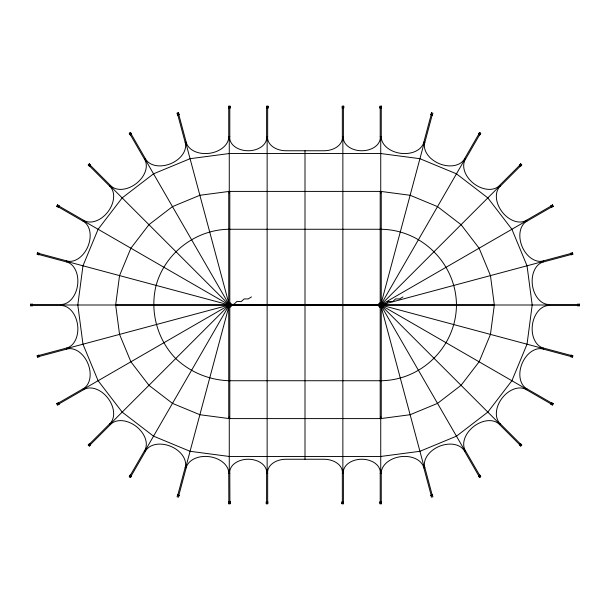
<?xml version="1.0" encoding="UTF-8"?>
<svg xmlns="http://www.w3.org/2000/svg" width="610" height="610" viewBox="0 0 610 610"><rect width="100%" height="100%" fill="white"/><g stroke="black" fill="none" stroke-linecap="round" stroke-linejoin="round"><path stroke-width="0.91" d="M381.258 501.9L381.258 473.497L380.198 473.497A18.475 13.069 0 0 0 361.799 459.246A18.475 13.069 0 0 0 343.392 473.497L342.332 473.497A18.475 13.069 0 0 0 323.933 459.246L286.067 459.246A18.475 13.069 0 0 0 267.668 473.497L266.608 473.497A18.475 13.069 0 0 0 248.201 459.246A18.475 13.069 0 0 0 229.802 473.497L228.742 473.429A21.518 15.151 7.5 0 0 209.299 456.669A21.518 15.151 7.5 0 0 186.187 467.824L185.165 467.557A21.518 15.151 22.5 0 0 170.724 446.337A21.518 15.151 22.5 0 0 145.508 451.125L144.6 450.599A21.518 15.151 37.5 0 0 136.137 426.367A21.518 15.151 37.5 0 0 110.54 424.468L109.8 423.729A21.518 15.151 52.5 0 0 107.901 398.124A21.518 15.151 52.5 0 0 83.669 389.668L83.143 388.761A21.518 15.151 67.5 0 0 87.931 363.545A21.518 15.151 67.5 0 0 66.711 349.103L66.444 348.081A21.518 15.151 82.5 0 0 77.6 324.97A21.518 15.151 82.5 0 0 60.84 305.526L60.84 304.474A21.518 15.151 -82.5 0 0 77.6 285.03A21.518 15.151 -82.5 0 0 66.444 261.911L66.711 260.897A21.518 15.151 -67.5 0 0 87.931 246.455A21.518 15.151 -67.5 0 0 83.143 221.239L83.669 220.324A21.518 15.151 -52.5 0 0 107.901 211.868A21.518 15.151 -52.5 0 0 109.8 186.271L110.54 185.531A21.518 15.151 -37.5 0 0 136.137 183.633A21.518 15.151 -37.5 0 0 144.6 159.393L145.508 158.867A21.518 15.151 -22.5 0 0 170.724 163.663A21.518 15.151 -22.5 0 0 185.165 142.443L186.187 142.168A21.518 15.151 -7.5 0 0 209.299 153.323A21.518 15.151 -7.5 0 0 228.742 136.564L229.268 136.495L229.268 193.294M229.642 304.352L229.642 305.648M380.358 305.648L380.358 304.352M380.731 416.699L380.731 473.497L381.258 473.429A21.518 15.151 -7.5 0 1 400.701 456.669A21.518 15.151 -7.5 0 1 423.813 467.824L424.834 467.557A21.518 15.151 -22.5 0 1 439.276 446.337A21.518 15.151 -22.5 0 1 464.492 451.125L465.399 450.599A21.518 15.151 -37.5 0 1 473.863 426.367A21.518 15.151 -37.5 0 1 499.46 424.468L500.2 423.729A21.518 15.151 -52.5 0 1 502.099 398.124A21.518 15.151 -52.5 0 1 526.331 389.668L526.857 388.761A21.518 15.151 -67.5 0 1 522.068 363.545A21.518 15.151 -67.5 0 1 543.289 349.103L543.556 348.081A21.518 15.151 -82.5 0 1 532.4 324.97A21.518 15.151 -82.5 0 1 549.16 305.526L549.16 304.474A21.518 15.151 82.5 0 1 532.4 285.03A21.518 15.151 82.5 0 1 543.556 261.911L543.289 260.897A21.518 15.151 67.5 0 1 522.068 246.455A21.518 15.151 67.5 0 1 526.857 221.239L526.331 220.324A21.518 15.151 52.5 0 1 502.099 211.868A21.518 15.151 52.5 0 1 500.2 186.271L499.46 185.531A21.518 15.151 37.5 0 1 473.863 183.633A21.518 15.151 37.5 0 1 465.399 159.393L464.492 158.867A21.518 15.151 22.5 0 1 439.276 163.663A21.518 15.151 22.5 0 1 424.834 142.443L423.813 142.168A21.518 15.151 7.5 0 1 400.701 153.323A21.518 15.151 7.5 0 1 381.258 136.564L380.731 136.495L380.731 193.294M37.332 254.355L37.721 252.891M38.514 254.667L38.91 253.211M38.773 254.736L39.162 253.28M177.815 494.984L185.165 467.557L186.187 467.824L178.837 495.259M185.661 467.756L228.681 307.196L227.072 305.587L66.513 348.607M431.163 114.741L423.813 142.168L424.834 142.443L432.185 115.008M380.731 302.728L381.319 302.804L424.339 142.237M570.838 356.72L571.227 355.256M571.09 356.789L571.486 355.325M572.279 357.109L572.668 355.645M229.268 302.728L227.66 303.391L227.072 304.413L66.513 261.385M380.922 305.724L381.425 305L380.922 304.276M380.731 307.272L382.34 306.609L382.927 305.587L543.487 348.607M56.982 206.401L57.736 205.09M57.096 206.47L57.858 205.158M58.041 207.019L58.804 205.707M58.27 207.148L59.025 205.837M130.395 475.198L144.6 450.599L145.508 451.125L131.31 475.724M145.02 450.927L228.132 306.967A2.272 2.272 0 0 0 231.541 305A2.272 2.272 0 0 0 228.132 303.033L145.02 159.073M478.69 134.276L464.492 158.867L465.399 159.393L479.605 134.802M543.487 261.385L382.927 304.413L381.868 303.033L464.98 159.073M550.975 404.163L551.73 402.852M551.196 404.293L551.958 402.981M552.141 404.842L552.904 403.53M552.263 404.91L553.018 403.599M88.366 165.173L89.441 164.098M88.465 165.264L89.54 164.197M89.235 166.034L90.31 164.967M89.426 166.225L90.493 165.15M89.716 443.805L109.8 423.729L110.54 424.468L90.463 444.553M110.12 424.148L227.66 306.609M519.537 165.447L499.46 185.531L500.2 186.271L520.284 166.187M382.34 303.391L499.88 185.852M519.506 444.842L520.574 443.775M519.689 445.033L520.765 443.958M520.46 445.803L521.535 444.728M520.559 445.902L521.634 444.827M251.48 296.917L248.178 298.923L244.152 298.938L241.118 301.653L236.985 301.386L233.996 304.245L230.13 304.687M402.943 296.917L399.642 298.923L395.615 298.938L392.581 301.653L388.448 301.386L385.459 304.245L381.593 304.687M129.358 133.468L130.67 132.705M129.976 134.528L131.287 133.773M130.105 134.757L131.417 134.002M58.545 402.958L83.143 388.761L83.669 389.668L59.071 403.866M83.341 389.249L227.301 306.136M550.929 206.127L526.331 220.324L526.857 221.239L551.455 207.042M382.699 303.864L526.659 220.751M478.583 475.998L479.895 475.243M478.713 476.227L480.024 475.464M479.33 477.287L480.642 476.532M229.078 304.276L228.575 305L229.078 305.724M228.925 304.398L229.619 304.398M229.619 305.602L229.093 305.671M380.381 304.398L381.075 304.398M177.144 113.384L178.608 112.995M177.464 114.573L178.928 114.177M177.533 114.825L178.997 114.436M39.009 355.432L66.444 348.081L66.711 349.103L39.284 356.454M570.716 253.546L543.289 260.897L543.556 261.911L570.99 254.561M430.988 495.495L432.452 495.106M431.057 495.747L432.52 495.358M229.268 191.403L199.867 195.276L172.47 206.622L148.947 224.671L130.891 248.201L119.545 275.598L115.671 305L119.545 334.402L130.891 361.799L148.947 385.322L172.47 403.378L199.867 414.724L229.268 418.597M380.907 305.671L380.381 305.602M380.731 418.597L410.133 414.724L437.53 403.378L461.053 385.322L479.109 361.799L490.455 334.402L494.329 305L490.455 275.598L479.109 248.201L461.053 224.671L437.53 206.622L410.133 195.276L380.731 191.403M228.613 502.083L230.13 502.083M228.613 502.35L230.13 502.343M228.62 503.441L230.13 503.433M228.62 503.578L230.13 503.57M228.514 106.422L230.023 106.422M266.494 106.422L268.011 106.422M342.225 106.422L343.735 106.422M379.977 106.422L381.486 106.422M266.494 106.559L268.011 106.559M228.514 107.65L230.023 107.65M266.494 107.65L268.011 107.65M342.225 107.65L343.735 107.65M379.977 107.65L381.486 107.65M228.514 107.917L230.023 107.917M266.494 107.917L268.011 107.917M342.225 107.917L343.735 107.917M379.977 107.917L381.486 107.917M381.258 108.1L381.258 136.495L380.198 136.495A18.475 13.069 0 0 1 361.799 150.754A18.475 13.069 0 0 1 343.392 136.495L342.332 136.495A18.475 13.069 0 0 1 323.933 150.754L286.067 150.754A18.475 13.069 0 0 1 267.668 136.495L266.608 136.495A18.475 13.069 0 0 1 248.201 150.754A18.475 13.069 0 0 1 229.802 136.495L228.742 136.495L228.742 108.1M32.437 304.474L60.84 304.474L60.84 305.526L32.437 305.526M227.377 304.466L115.671 304.466L115.671 305.526L227.377 305.526M231.16 304.466L378.84 304.466M382.623 304.466L494.329 304.466L494.329 305.526L382.623 305.526M577.563 304.474L549.16 304.474L549.16 305.526L577.563 305.526M60.771 305L117.57 305M231.175 305L378.825 305M492.43 305L549.229 305M231.16 305.526L378.84 305.526M266.265 502.083L267.775 502.083M341.989 502.083L343.506 502.083M379.977 502.083L381.486 502.083M266.265 502.343L267.775 502.343M341.989 502.343L343.506 502.343M379.977 502.343L381.486 502.343M341.989 503.433L343.506 503.433M266.265 503.578L267.775 503.578M341.989 503.578L343.506 503.578M379.977 503.578L381.486 503.578M228.681 307.196L229.268 307.272M431.057 114.245L432.52 114.642M430.988 114.505L432.452 114.894M570.99 355.432L543.556 348.081L543.289 349.103L570.716 356.454M39.284 253.546L66.711 260.897L66.444 261.911L39.009 254.561M177.548 495.106L179.012 495.495M177.479 495.358L178.944 495.747M381.319 302.804L381.868 303.033M479.33 132.705L480.642 133.468M478.713 133.773L480.024 134.528M478.583 134.002L479.895 134.757M551.455 402.958L526.857 388.761L526.331 389.668L550.929 403.866M382.699 306.136L526.659 389.249M59.071 206.127L83.669 220.324L83.143 221.239L58.545 207.042M83.341 220.751L227.301 303.864M130.105 475.243L131.417 475.998M129.976 475.464L131.287 476.227M129.358 476.532L130.67 477.287M520.559 164.098L521.634 165.173M520.46 164.197L521.535 165.264M519.689 164.967L520.765 166.034M519.506 165.15L520.574 166.225M520.284 443.805L500.2 423.729L499.46 424.468L519.537 444.553M382.34 306.609L499.88 424.148M90.463 165.447L110.54 185.531L109.8 186.271L89.716 166.187M110.12 185.852L227.66 303.391M89.426 443.775L90.493 444.842M89.235 443.958L90.31 445.033M88.465 444.728L89.54 445.803M88.366 444.827L89.441 445.902M552.263 205.09L553.018 206.401M552.141 205.158L552.904 206.47M551.196 205.707L551.958 207.019M550.975 205.837L551.73 207.148M479.605 475.198L465.399 450.599L464.492 451.125L478.69 475.724M381.868 306.967L464.98 450.927M131.31 134.276L145.508 158.867L144.6 159.393L130.395 134.802M58.27 402.852L59.025 404.163M58.041 402.981L58.804 404.293M57.096 403.53L57.858 404.842M56.982 403.599L57.736 404.91M572.279 252.891L572.668 254.355M571.09 253.211L571.486 254.667M570.838 253.28L571.227 254.736M432.185 494.984L424.834 467.557L423.813 467.824L431.163 495.259M381.319 307.196L424.339 467.756M178.821 114.672L186.172 142.1L185.158 142.374L177.807 114.939M185.661 142.237L228.681 302.804M38.773 355.256L39.162 356.72M38.514 355.325L38.91 356.789M37.332 355.645L37.721 357.109M229.894 501.893L229.795 473.497L228.742 473.505L228.841 501.9M579.241 304.245L579.241 305.755M579.096 304.245L579.096 305.755M578.005 304.245L578.005 305.755M577.746 304.245L577.746 305.755M381.258 303.109L381.258 191.403L228.742 191.403L228.742 303.109M381.258 306.891L381.258 418.597L228.742 418.597L228.742 306.891M380.205 108.1L380.205 136.495M380.198 191.403L380.198 303.109M380.198 306.891L380.198 418.597M380.205 473.497L380.205 501.9M343.392 108.1L343.392 136.495M343.392 473.497L343.392 501.9M342.866 136.495L342.866 473.497M342.332 108.1L342.332 136.495M342.332 473.497L342.332 501.9M305 150.754L305 459.246M267.668 108.1L267.668 136.495M267.668 473.497L267.668 501.9M267.134 136.495L267.134 473.497M266.608 108.1L266.608 136.495M266.608 473.497L266.608 501.9M229.795 108.1L229.795 136.495M229.802 191.403L229.802 303.109M229.802 306.891L229.802 418.597M229.268 416.699L229.268 473.497M32.254 304.245L32.254 305.755M31.994 304.245L31.994 305.755M30.904 304.245L30.904 305.755M30.759 304.245L30.759 305.755M231.098 305.488A1.891 1.891 0 0 1 230.908 305.945M230.214 306.639A1.891 1.891 0 0 1 229.756 306.83M229.268 306.891A1.891 1.891 0 0 1 228.323 306.639M227.934 306.334A1.891 1.891 0 0 1 227.629 305.945M227.629 304.054A1.891 1.891 0 0 1 227.934 303.658M228.323 303.361A1.891 1.891 0 0 1 229.268 303.109M229.756 303.17A1.891 1.891 0 0 1 230.214 303.361M230.908 304.054A1.891 1.891 0 0 1 231.098 304.512M382.371 305.945A1.891 1.891 0 0 1 382.066 306.334M381.677 306.639A1.891 1.891 0 0 1 380.731 306.891M380.243 306.83A1.891 1.891 0 0 1 379.786 306.639M379.092 305.945A1.891 1.891 0 0 1 378.901 305.488M378.901 304.512A1.891 1.891 0 0 1 379.092 304.054M379.786 303.361A1.891 1.891 0 0 1 380.243 303.17M380.731 303.109A1.891 1.891 0 0 1 381.677 303.361M382.066 303.658A1.891 1.891 0 0 1 382.371 304.054M380.899 304.1A0.907 0.907 0 0 1 381.052 305.846M380.35 305.823A0.907 0.907 0 0 1 380.426 304.146M229.657 304.169A0.907 0.907 0 0 1 229.589 305.846M229.116 305.892A0.907 0.907 0 0 1 228.963 304.146M228.132 306.967A2.272 2.272 0 0 1 228.132 303.033M82.968 265.8L77.805 305L82.968 344.2L98.103 380.731L122.168 412.101L153.537 436.165L190.068 451.301L229.268 456.463L380.731 456.463L419.932 451.301L456.463 436.165L487.832 412.101L511.897 380.731L527.032 344.2L532.194 305L527.032 265.8L511.897 229.268L487.832 197.899L456.463 173.827L419.932 158.699L380.731 153.537L229.268 153.537L190.068 158.699L153.537 173.827L122.168 197.899L98.103 229.268L82.968 265.8M156.122 285.396C149.648 311.268 157.182 339.373 175.718 358.55C190.259 372.268 209.291 380.152 229.268 380.731L380.731 380.731C421.96 380.434 456.166 346.228 456.463 305C456.166 263.772 421.96 229.566 380.731 229.268L229.268 229.268C195.787 229.452 164.967 253.112 156.122 285.396M37.469 252.822L37.08 254.286L38.948 254.789L39.345 253.325L37.469 252.822M177.594 494.923L177.091 496.799L178.555 497.188L179.058 495.32L177.594 494.923M431.445 112.804L430.942 114.68L432.406 115.069L432.909 113.201L431.445 112.804M571.051 355.211L570.655 356.675L572.531 357.178L572.92 355.714L571.051 355.211M57.508 204.96L56.753 206.271L58.43 207.24L59.185 205.928L57.508 204.96M130.197 475.083L129.228 476.761L130.54 477.516L131.508 475.838L130.197 475.083M479.46 132.484L478.492 134.162L479.803 134.917L480.771 133.239L479.46 132.484M551.57 402.76L550.815 404.072L552.492 405.04L553.247 403.728L551.57 402.76M89.251 163.915L88.183 164.982L89.556 166.355L90.623 165.279L89.251 163.915M89.556 443.645L88.183 445.018L89.251 446.085L90.623 444.713L89.556 443.645M520.749 163.915L519.377 165.279L520.444 166.355L521.817 164.982L520.749 163.915M520.444 443.645L519.377 444.713L520.749 446.085L521.817 445.018L520.444 443.645M130.54 132.484L129.228 133.239L130.197 134.917L131.508 134.162L130.54 132.484M58.43 402.76L56.753 403.728L57.508 405.04L59.185 404.072L58.43 402.76M552.492 204.96L550.815 205.928L551.57 207.24L553.247 206.271L552.492 204.96M479.803 475.083L478.492 475.838L479.46 477.516L480.771 476.761L479.803 475.083M178.539 112.736L177.075 113.132L177.579 115L179.043 114.611L178.539 112.736M38.948 355.211L37.08 355.714L37.469 357.178L39.345 356.675L38.948 355.211M572.531 252.822L570.655 253.325L571.051 254.789L572.92 254.286L572.531 252.822M432.406 494.923L430.942 495.32L431.445 497.188L432.909 496.799L432.406 494.923M230.13 501.893L228.613 501.9L228.62 503.837L230.138 503.837L230.13 501.893M230.023 106.163L228.514 106.163L228.514 108.1L230.023 108.1L230.023 106.163M268.011 106.163L266.494 106.163L266.494 108.1L268.011 108.1L268.011 106.163M343.735 106.163L342.225 106.163L342.225 108.1L343.735 108.1L343.735 106.163M381.486 106.163L379.977 106.163L379.977 108.1L381.486 108.1L381.486 106.163M32.437 304.245L30.5 304.245L30.5 305.755L32.437 305.755L32.437 304.245M579.5 304.245L577.563 304.245L577.563 305.755L579.5 305.755L579.5 304.245M267.775 501.9L266.265 501.9L266.265 503.837L267.775 503.837L267.775 501.9M343.506 501.9L341.989 501.9L341.989 503.837L343.506 503.837L343.506 501.9M381.486 501.9L379.977 501.9L379.977 503.837L381.486 503.837L381.486 501.9M379.595 306.967A2.272 2.272 0 0 0 383.004 305A2.272 2.272 0 0 0 379.595 303.033A2.272 2.272 0 0 0 379.595 306.967M380.015 305.717A1.014 1.014 0 0 0 381.715 305.259A1.014 1.014 0 0 0 380.465 304.016A1.014 1.014 0 0 0 380.015 305.717M228.758 305.877A1.014 1.014 0 0 0 230.29 305A1.014 1.014 0 0 0 228.758 304.115A1.014 1.014 0 0 0 228.758 305.877"/></g></svg>
